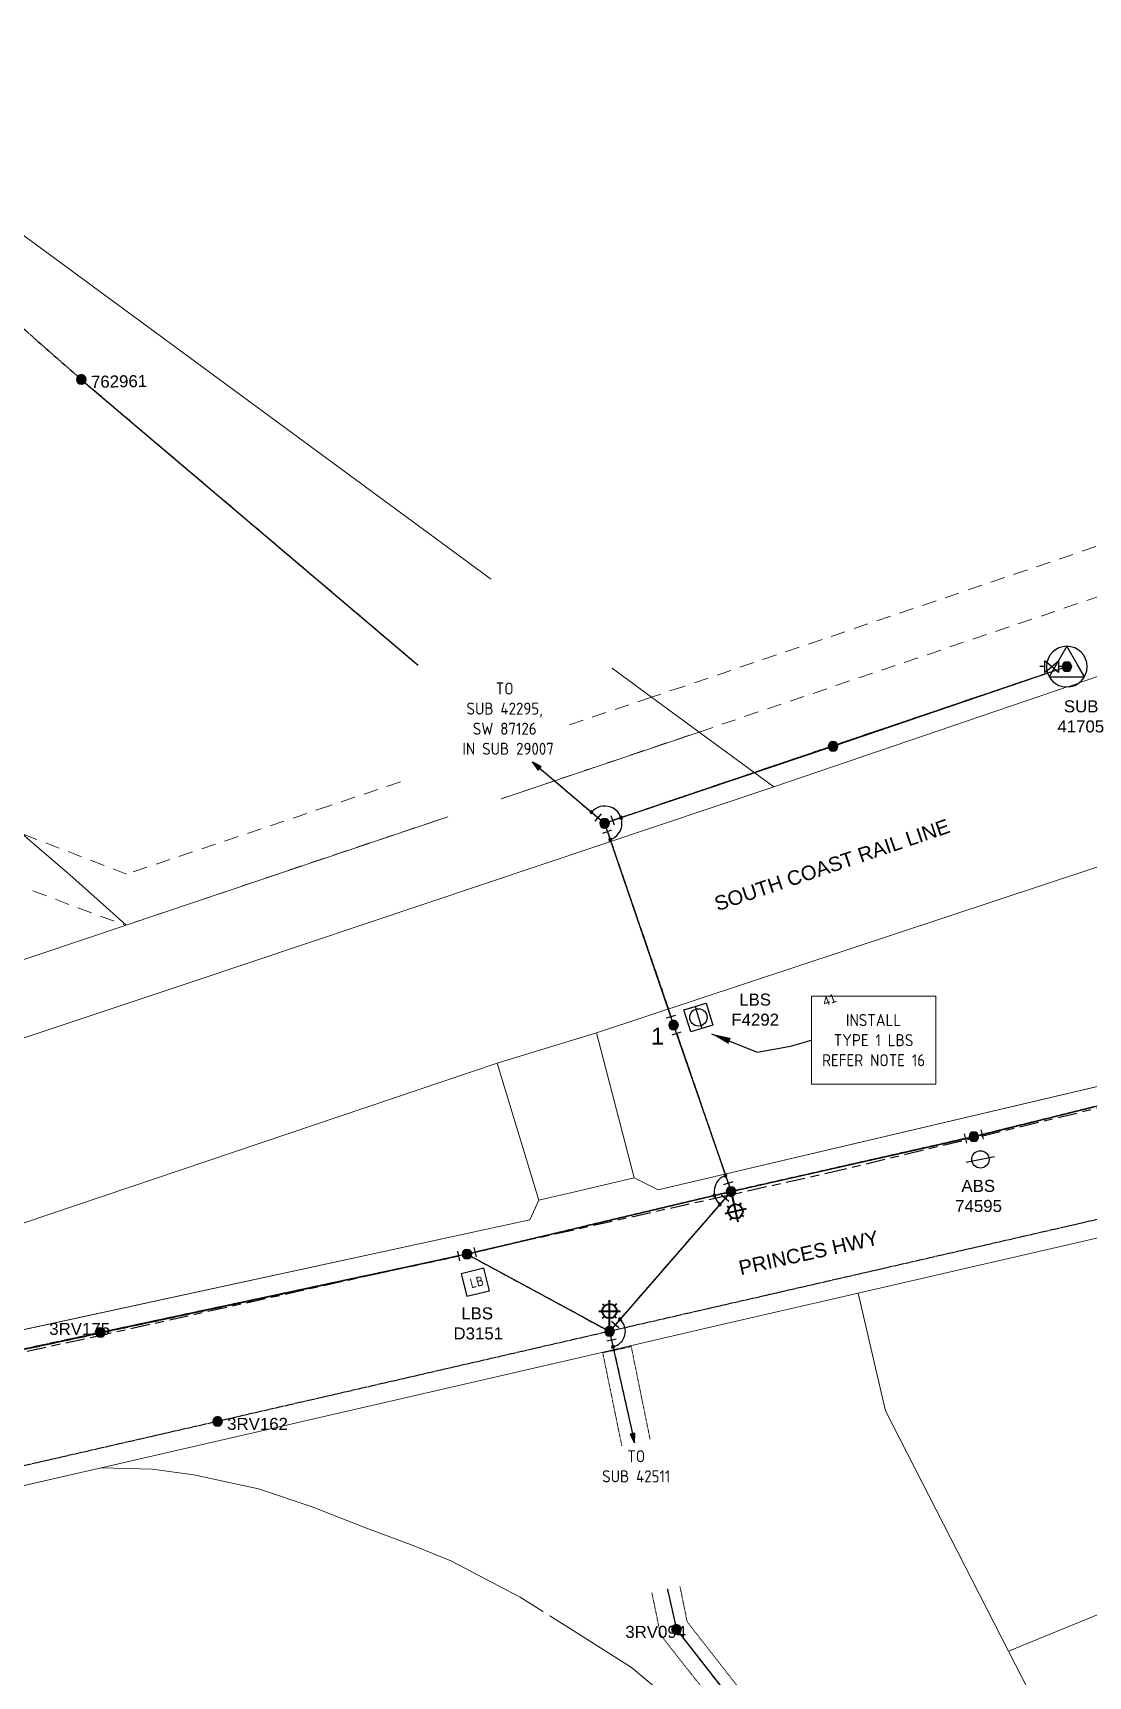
# Model space of a CAD drawing. Header units: metres. Extents: x 298818 to 303434, y 6182670 to 6184902.
# Drawn here: x 299978.4 to 300197.5, y 6183587.1 to 6183928.3 of the extents above; entities that cross this region are included whole.
import ezdxf
from ezdxf.enums import TextEntityAlignment as Align

# ---------------------------------------------------------------- set-up
doc = ezdxf.new("R2010")
doc.units = ezdxf.units.M
for name, pattern in [('Cable Exist OH', [1, 1, 0]), ('Cable Exist UG', [8.2, 4, -1.2, 1.8, -1.2]), ('Cable New OH', [6, 4, -2]), ('Dash', [5, 3, -2]), ('HIDDEN', [0.375, 0.25, -0.125]), ('HIDDEN2', [0.1875, 0.125, -0.0625])]:
    doc.linetypes.add(name, pattern=pattern)
doc.layers.get('0').update_dxf_attribs({"color": 6})
for name, color, linetype, lineweight in [('Cadastre Easements_SP_EXT', 9, 'Continuous', 5), ('Cadastre Land Parcels_SP_EXT', 9, 'Continuous', 5), ('Cadastre Other Property_SP_EXT', 9, 'HIDDEN', 5), ('Cadastre Roads_SP_EXT', 9, 'Continuous', 5)]:
    doc.layers.add(name, color=color, linetype=linetype, lineweight=lineweight)
for name, color, linetype in [('Equip_HV_NEW', 2, 'Continuous'), ('Equip_LV_EXT', 7, 'Continuous'), ('Equip_SP_HV_EXT', 7, 'Continuous'), ('Equip_SP_HV_NEW', 2, 'Continuous'), ('Equip_SP_SL_EXT', 7, 'Continuous'), ('Mains_HV_EXT', 7, 'Continuous'), ('Mains_HV_NEW_Hardwired', 7, 'Continuous'), ('Mains_SL_EXT', 7, 'Continuous'), ('Mains_TR_EXT', 7, 'Continuous'), ('Notes', 7, 'Continuous'), ('Notes_HV_MISC', 7, 'Continuous'), ('Notes_SP_MISC', 7, 'Continuous'), ('OH_Details_SP_MISC', 7, 'Continuous'), ('Sub_SP_TR_HV_LV_EXT', 7, 'Continuous'), ('SupportsOH_SP_TR_HV_LV_SL_EXT', 7, 'Continuous')]:
    doc.layers.add(name, color=color, linetype=linetype)
doc.styles.add('HVSW_LABEL', font='arial.ttf')
doc.styles.add('iecARIAL', font='arial.ttf', dxfattribs={"height": 2})
doc.styles.add('iecISOCP', font='isocp.shx')
doc.styles.add('ieISOCP', font='isocp.shx')
doc.styles.add('POLE_LABEL', font='arial.ttf')
doc.styles.get("Standard").update_dxf_attribs({"font": 'arial.ttf'})
doc.dimstyles.get("Standard").update_dxf_attribs({"dimtxt": 0.18, "dimasz": 0.18, "dimexe": 0.18, "dimexo": 0.0625, "dimgap": 0.09, "dimtad": 0, "dimtih": 1, "dimtoh": 1, "dimdec": 4, "dimzin": 0, "dimdsep": 46, "dimtxsty": 'Standard', "dimcen": 0.09, "dimadec": 0, "dimazin": 0, "dimtfac": 1, "dimtdec": 4, "dimtofl": 0, "dimtmove": 0, "dimatfit": 3, "dimfxl": 1, "dimtolj": 1, "dimtzin": 0, "dimarcsym": 0})

# ---------------------------------------------------------------- blocks, each defined once
blk = doc.blocks.new('SUB_POLE_EXT')
blk.add_wipeout([(0, 4.22), (0.42, 4.2), (0.83, 4.14), (1.21, 4.05), (1.62, 3.9), (1.99, 3.72), (2.35, 3.51), (2.68, 3.26), (2.99, 2.99), (3.28, 2.66), (3.52, 2.34), (3.76, 1.92), (3.9, 1.62), (4.04, 1.23), (4.18, 0.63), (4.22, 0), (4.18, -0.61), (4.06, -1.15), (3.9, -1.62), (3.58, -2.24), (3.22, -2.73), (2.97, -3.01), (2.68, -3.26), (2.36, -3.5), (2, -3.72), (1.64, -3.89), (1.25, -4.03), (0.82, -4.14), (0.42, -4.2), (0, -4.22), (-0.41, -4.2), (-0.8, -4.15), (-1.21, -4.05), (-1.62, -3.9), (-1.99, -3.73), (-2.35, -3.51), (-2.68, -3.26), (-2.96, -3.02), (-3.23, -2.72), (-3.51, -2.35), (-3.71, -2.01), (-3.91, -1.6), (-4.05, -1.21), (-4.16, -0.76), (-4.22, -0.14), (-4.21, 0.39), (-4.14, 0.83), (-4.03, 1.27), (-3.9, 1.63), (-3.71, 2.02), (-3.5, 2.37), (-3.28, 2.67), (-2.99, 2.99), (-2.68, 3.27), (-2.33, 3.52), (-1.98, 3.73), (-1.63, 3.9), (-1.2, 4.05), (-0.78, 4.15), (-0.4, 4.21)])
blk.add_line((2.16, 0.48), (2.16, 0.48, 0))
blk.add_lwpolyline([(-4.22, 0, 1), (4.22, 0, 1)], format="xyb", close=True)
blk.add_lwpolyline([(2.14, 0.52), (0, 4.22), (-3.66, -2.11), (3.66, -2.11)], close=True)
for tag, height, flags, p in [('ASSET_NUM', 3.5, 8, (2, 2)), ('STREET_CODE', 0.2, 9, (1.5, 0)), ('CONSTRUCTED_VOLTAGE', 0.2, 9, (1.5, -0.2)), ('OPERATING_VOLTAGE', 0.2, 9, (1.5, -0.6)), ('OPERATED_BY', 0.2, 9, (1.5, -0.8)), ('ORIENTATION', 0.2, 9, (1.5, -1.2)), ('OWNED_BY', 0.2, 9, (1.5, -1.4)), ('SECONDARY_VOLTAGE', 0.2, 9, (1.5, -1.6)), ('STATE', 0.2, 9, (1.5, -1.8)), ('SUBSTATION_TYPE', 0.2, 9, (1.5, -2)), ('STREETNAME', 0.2, 9, (1.5, -2.8)), ('SUBURB', 0.2, 9, (1.5, -3)), ('Z', 0.2, 1, (1.5, -3.4)), ('NO_PHASES', 0.2, 9, (1.5, -0.4)), ('MAINTAINED_BY', 0.2, 9, (1.5, -1)), ('USAGE', 0.2, 9, (1.5, -2.2)), ('LEGEND', 0.2, 9, (1.5, -2.4)), ('LOCATION', 0.2, 9, (1.5, -2.6)), ('NOTES', 0.2, 9, (1.5, -3.2))]:
    blk.add_attdef(tag, text='', height=height, dxfattribs=dict(flags=flags)).set_placement(p, align=Align.MIDDLE_LEFT)
blk = doc.blocks.new('LV_OH_LINKS_DISTFUSE_EXT')
for p, q in [((0, 0), (0.96, 0)), ((3.84, 0), (4.8, 0))]:
    blk.add_line(p, q)
blk.add_lwpolyline([(3.84, -1.2), (3.84, 1.2), (0.96, -1.2), (0.96, 1.2)], close=True)
at = {"flags": 9}
for tag, p in [('ACTUAL_STATUS', (0, 0)), ('CONSTRUCTED_VOLTAGE', (0, -0.2)), ('OPERATING_VOLTAGE', (0, -0.6)), ('ORIENTATION', (0, -0.8)), ('OWNED_BY', (0, -1)), ('STATE', (0, -1.2)), ('SWITCH_TYPE', (0, -1.4)), ('NO_PHASES', (0, -0.4)), ('USAGE', (0, -1.6)), ('NOTES', (0, -1.8))]:
    blk.add_attdef(tag, text='', height=0.2, dxfattribs=at).set_placement(p, align=Align.MIDDLE_LEFT)
at = {"flags": 1}
blk.add_attdef('Z', (0, 0), '', height=0.2, dxfattribs=at)
blk = doc.blocks.new('SL_LANTERN_EXT')
at = {"lineweight": 40}
for p, q in [((-2.25, 4.22), (2.25, 4.22)), ((-1.46, 5.68), (-1.06, 5.28)), ((0, 1.97), (0, 6.47)), ((1.46, 5.68), (1.06, 5.28)), ((-1.46, 2.76), (-1.06, 3.16)), ((0, 0), (0, 2.72)), ((1.46, 2.76), (1.06, 3.16))]:
    blk.add_line(p, q, dxfattribs=at)
blk.add_circle((0, 4.22), 1.5, dxfattribs=at)
at = {"style": 'iecARIAL', "flags": 8}
blk.add_attdef('ASSET_NUM', (1.5, 1.5), '', height=2.5, dxfattribs=at)
for tag, p, height, flags in [('OPERATING_VOLTAGE', (0.98, -1.65), 0.2, 9), ('ORIENTATION', (0.98, -1.85), 0.2, 9), ('OWNED_BY', (0.98, -2.05), 0.2, 9), ('STATE', (0.98, -2.25), 0.2, 9), ('CONSTRUCTED_VOLTAGE', (0.98, -0.65), 0.2, 9), ('CONTROL_TYPE', (0.98, -0.85), 0.2, 9), ('LANTERN_PURPOSE', (0.98, -1.05), 0.2, 9), ('LANTERN_TYPE', (0.98, -1.25), 0.2, 9), ('NO_PHASES', (0.98, -1.45), 0.2, 9), ('USAGE', (0.98, -2.45), 0.2, 9), ('CEXIST', (0.98, -2.65), 0.2, 9), ('CNEW', (0.98, -2.85), 0.2, 9), ('CNUMBER', (0.98, -3.05), 0.2, 9), ('CREMOVE', (0.98, -3.25), 0.2, 9), ('CREPLACE', (0.98, -3.45), 0.2, 9), ('LNUMBER', (2.18, -3.25), 2.5, 8), ('LKINGHEIGHT', (0.98, -3.65), 0.2, 9), ('LBRACKET', (0.98, -3.85), 0.2, 9), ('LBRACKETVOCAB', (0.98, -4.05), 0.2, 9), ('LCATEGORY', (0.98, -4.25), 0.2, 9), ('LCHARGE1', (0.98, -4.45), 0.2, 9), ('LCHARGE1PERCENT', (0.98, -4.65), 0.2, 9), ('LCHARGE2', (0.98, -4.85), 0.2, 9), ('LCHARGE2PERCENT', (0.98, -5.05), 0.2, 9), ('LCHARGE3', (0.98, -5.25), 0.2, 9), ('LCHARGE3PERCENT', (0.98, -5.45), 0.2, 9), ('LEXIST', (0.98, -5.65), 0.2, 9), ('LLAMP', (0.98, -5.85), 0.2, 9), ('LLAMPVOCAB', (0.98, -6.05), 0.2, 9), ('LMAST', (0.98, -6.25), 0.2, 9), ('LMASTVOCAB', (0.98, -6.45), 0.2, 9), ('LNEW', (0.98, -6.65), 0.2, 9), ('LANTNUMBER', (0.98, -6.85), 0.2, 9), ('STREETNAME', (0.98, -9.25), 0.2, 9), ('SUBURB', (0.98, -9.45), 0.2, 1), ('LOUTREACH', (0.98, -7.25), 0.2, 9), ('LOUTREACHVOCAB', (0.98, -7.45), 0.2, 9), ('LRATECODE', (0.98, -7.65), 0.2, 9), ('LREMOVE', (0.98, -7.85), 0.2, 9), ('LREPLACE', (0.98, -8.05), 0.2, 9), ('LTYPE', (0.98, -8.25), 0.2, 9), ('LTYPEVOCAB', (0.98, -8.45), 0.2, 9), ('LEGEND', (0.98, -8.65), 0.2, 9), ('LOCATION', (0.98, -8.85), 0.2, 9), ('NOTES', (0.98, -9.05), 0.2, 9)]:
    blk.add_attdef(tag, p, '', height=height, dxfattribs=dict(flags=flags))
blk = doc.blocks.new('POLE_EXT')
blk.add_hatch(color=256).paths.add_polyline_path([(-1, 0, 1), (1, 0, 1)])
blk.add_lwpolyline([(-1, 0, 1), (1, 0, 1)], format="xyb", close=True)
for tag, height, flags, p in [('pNumber', 2.5, 8, (-17.84, 2.07)), ('OWNED_BY', 0.2, 9, (1.35, -0.4)), ('SPECIAL_USE', 0.2, 9, (1.35, -0.8)), ('STATE', 0.2, 9, (1.35, -1)), ('cLV', 0.2, 9, (1.35, -1.4)), ('hDepth', 0.2, 9, (1.35, -1.6)), ('hDia', 0.2, 9, (1.35, -1.8)), ('cHV', 0.2, 9, (1.35, -2)), ('cLinedev', 0.2, 9, (1.35, -3.4)), ('PARENT', 0.2, 9, (1.35, -0.6)), ('USAGE', 0.2, 9, (1.35, -1.2)), ('LBRACKET', 0.2, 9, (1.35, -2.2)), ('LExisting', 0.2, 9, (1.35, -2.4)), ('LANTNUMBER', 0.2, 9, (1.35, -2.6)), ('LOther', 0.2, 9, (1.35, -2.8)), ('LRemove', 0.2, 9, (1.35, -3)), ('LEGEND', 0.2, 9, (1.35, -3.2)), ('pExisting', 0.2, 9, (1.35, -3.8)), ('pFooting', 0.2, 9, (1.35, -4.4)), ('pNew', 0.2, 9, (1.35, -4.6)), ('pRelocate', 0.2, 9, (1.35, -5)), ('pRemove', 0.2, 9, (1.35, -5.2)), ('pReplace', 0.2, 9, (1.35, -5.4)), ('pStay', 0.2, 9, (1.35, -5.6)), ('pType', 0.2, 9, (1.35, -5.8)), ('cspan', 0.2, 9, (1.35, -6)), ('STREETNAME', 0.2, 9, (1.35, -6.2)), ('SUBURB', 0.2, 9, (1.35, -6.4)), ('LOCATION', 0.2, 9, (1.35, -3.6)), ('PFNUMBER', 0.2, 9, (1.35, -4)), ('NEWPFNUMBER', 0.2, 9, (1.35, -4.2)), ('NOTES', 0.2, 9, (1.35, -6.6)), ('MAINTAINED_BY', 0.2, 9, (1.36, -6.81)), ('OPERATED_BY', 0.2, 9, (1.36, -7.01))]:
    blk.add_attdef(tag, text='', height=height, dxfattribs=dict(flags=flags)).set_placement(p, align=Align.MIDDLE_LEFT)
at = {"style": 'POLE_LABEL'}
for tag, height, flags, p in [('STRUCTURE_PLANT_NUMBER', 0.2, 9, (1.35, 0.03)), ('ASSET_NUM', 2.5, 8, (2, 2)), ('STREET_CODE', 0.2, 9, (1.35, -0.2))]:
    blk.add_attdef(tag, text='', height=height, dxfattribs=dict(at, flags=flags)).set_placement(p, align=Align.MIDDLE_LEFT)
at = {"flags": 1}
blk.add_attdef('Z', (1.35, -7.33), '', height=0.2, dxfattribs=at)
blk = doc.blocks.new('*U132')
blk.add_line((-2.57, -4.88), (3.43, -4.88))
blk.add_circle((0.43, -4.88), 1.8)
at = {"style": 'HVSW_LABEL'}
for tag, height, flags, p in [('ASSET_NUM', 3.5, 8, (2, 2)), ('STREET_CODE', 0.2, 9, (0, -0.2))]:
    blk.add_attdef(tag, text='', height=height, dxfattribs=dict(at, flags=flags)).set_placement(p, align=Align.MIDDLE_LEFT)
at = {"flags": 1}
blk.add_attdef('Z', (0, 0), '', height=0.2, dxfattribs=at)
at = {"flags": 9}
for tag, p in [('ACTUAL_STATUS', (0, -0.4)), ('CONSTRUCTED_VOLTAGE', (0, -0.6)), ('OPERATING_VOLTAGE', (0, -1)), ('ORIENTATION', (0, -1.2)), ('OWNED_BY', (0, -1.4)), ('STATE', (0, -1.6)), ('SWITCH_TYPE', (0, -1.8)), ('STREETNAME', (0, -2.6)), ('SUBURB', (0, -2.8)), ('NO_PHASES', (0, -0.8)), ('USAGE', (0, -2)), ('LEGEND', (0, -2.2)), ('LOCATION', (0, -2.4)), ('NOTES', (0, -3))]:
    blk.add_attdef(tag, text='', height=0.2, dxfattribs=at).set_placement(p, align=Align.MIDDLE_LEFT)
blk = doc.blocks.new('*U131')
blk.add_lwpolyline([(-2.12, -8.49), (2.68, -8.49), (2.68, -3.69), (-2.12, -3.69)], close=True)
at = {"insert": (-0.82, -5.1), "char_height": 2, "width": 2.9628, "attachment_point": 1}
blk.add_mtext('{\\Fisocp|c0;LB}', dxfattribs=at)
for tag, height, flags, p in [('STREET_CODE', 0.2, 9, (1.5, 0)), ('ASSET_NUM', 2.5, 8, (2, 2)), ('ACTUAL_STATUS', 0.2, 9, (1.5, -0.2)), ('CONSTRUCTED_VOLTAGE', 0.2, 9, (1.5, -0.4)), ('OPERATING_VOLTAGE', 0.2, 9, (1.5, -0.8)), ('ORIENTATION', 0.2, 9, (1.5, -1)), ('OWNED_BY', 0.2, 9, (1.5, -1.2)), ('OPERATED_BY', 0.2, 9, (1.5, -1.4)), ('STATE', 0.2, 9, (1.5, -1.8)), ('SWITCH_TYPE', 0.2, 9, (1.5, -2)), ('STREETNAME', 0.2, 9, (1.5, -2.8)), ('SUBURB', 0.2, 9, (1.5, -3)), ('NO_PHASES', 0.2, 9, (1.5, -0.6)), ('MAINTAINED_BY', 0.2, 9, (1.5, -1.6)), ('USAGE', 0.2, 9, (1.5, -2.2)), ('LEGEND', 0.2, 9, (1.5, -2.4)), ('LOCATION', 0.2, 9, (1.5, -2.6)), ('NOTES', 0.2, 9, (1.5, -3.2)), ('LABEL_ALIGNMENT', 0.2, 9, (1.5, -3.4)), ('Z', 0.2, 1, (1.5, -3.6))]:
    blk.add_attdef(tag, text='', height=height, dxfattribs=dict(flags=flags)).set_placement(p, align=Align.MIDDLE_LEFT)
blk = doc.blocks.new('*U134')
blk.add_line((-2.4, 5.4), (2.4, 5.4))
blk.add_lwpolyline([(-2.4, 5.4), (-2.4, 7.8), (2.4, 7.8), (2.4, 3), (-2.4, 3), (-2.4, 5.4)])
blk.add_circle((0, 5.4), 1.8)
for tag, height, flags, p in [('ASSET_NUM', 3.5, 8, (2, 2)), ('ACTUAL_STATUS', 0.2, 9, (1.5, 0)), ('CONSTRUCTED_VOLTAGE', 0.2, 9, (1.5, -0.2)), ('OPERATING_VOLTAGE', 0.2, 9, (1.5, -0.6)), ('ORIENTATION', 0.2, 9, (1.5, -0.8)), ('OWNED_BY', 0.2, 9, (1.5, -1)), ('OPERATED_BY', 0.2, 9, (1.5, -1.2)), ('STATE', 0.2, 9, (1.5, -1.6)), ('SWITCH_TYPE', 0.2, 9, (1.5, -1.8)), ('STREETNAME', 0.2, 9, (1.5, -2.8)), ('SUBURB', 0.2, 9, (1.5, -3)), ('Z', 0.2, 1, (1.5, -3.4)), ('NO_PHASES', 0.2, 9, (1.5, -0.4)), ('MAINTAINED_BY', 0.2, 9, (1.5, -1.4)), ('USAGE', 0.2, 9, (1.5, -2)), ('LEGEND', 0.2, 9, (1.5, -2.2)), ('LOCATION', 0.2, 9, (1.5, -2.4)), ('NOTES', 0.2, 9, (1.5, -2.6)), ('LABEL_ALIGNMENT', 0.2, 9, (1.5, -3.2))]:
    blk.add_attdef(tag, text='', height=height, dxfattribs=dict(flags=flags)).set_placement(p, align=Align.MIDDLE_LEFT)
blk = doc.blocks.new('HV_End Shackle_NEW')
for tag, flags, p in [('Z', 1, (1.5, -2.2)), ('NOTES', 9, (1.5, -2))]:
    blk.add_attdef(tag, text='', height=0.2, dxfattribs=dict(flags=flags)).set_placement(p, align=Align.MIDDLE_LEFT)
blk.add_wipeout([(-0.25, 0), (-0.25, 1.81), (0.25, 1.82), (0.25, 0)])
blk.add_line((1, 1.81), (-1, 1.81))
at = {"flags": 9}
for tag, p in [('CONNECTOR_TYPE', (1.5, 0)), ('CONSTRUCTED_VOLTAGE', (1.5, -0.2)), ('OPERATING_VOLTAGE', (1.5, -0.6)), ('ORIENTATION', (1.5, -0.8)), ('OWNED_BY', (1.5, -1)), ('OPERATED_BY', (1.5, -1.2)), ('STATE', (1.5, -1.6)), ('NO_PHASES', (1.5, -0.4)), ('MAINTAINED_BY', (1.5, -1.4)), ('USAGE', (1.5, -1.8))]:
    blk.add_attdef(tag, text='', height=0.2, dxfattribs=at).set_placement(p, align=Align.MIDDLE_LEFT)
blk = doc.blocks.new('BOND POINT')
blk.add_hatch(color=256).paths.add_polyline_path([(-1, 0, 1), (1, 0, 1)])
blk.add_lwpolyline([(-1, 0, 1), (1, 0, 1)], format="xyb", close=True)
blk = doc.blocks.new('*U138')
blk.add_hatch(color=256).paths.add_polyline_path([(-0.01, 0.51), (0.01, -0.49), (2, 0.03)])
at = {"flags": 128}
blk.add_lwpolyline([(-0.01, 0.51), (0.01, -0.49), (2, 0.03), (-0.01, 0.51)], dxfattribs=at)
blk.add_wipeout([(1.68, 20), (32.7, 20.5), (33.44, -25.75), (2.42, -26.25)])

msp = doc.modelspace()

# ---------------------------------------------------------------- linework, layer by layer
at = {"layer": 'Cadastre Land Parcels_SP_EXT', "linetype": 'Continuous'}
for points in [[(299707.02, 6183645.37), (299997.54, 6183742.99), (299997.71, 6183743.04), (299991.63, 6183748.53), (299985.48, 6183753.94), (299979.29, 6183759.3), (299976.05, 6183762.05)], [(300117.52, 6183576.46), (300102.65, 6183588.91), (300090.57, 6183596.6), (300079.55, 6183603.56), (300065.14, 6183611.05), (300057.31, 6183614.26), (300047.65, 6183617.88), (300036.37, 6183622.27), (300025.21, 6183626.06), (300011.76, 6183628.91), (300003.14, 6183630.14), (299992.55, 6183630.36), (299943.52, 6183619.15)]]:
    msp.add_lwpolyline(points, dxfattribs=at)
for points in [[(300233.74, 6183658.07), (300204.3, 6183679.23), (300149.73, 6183666.64), (300155.38, 6183642.23), (300180.93, 6183592.33), (300203.1, 6183601.38), (300229.65, 6183638.57), (300223.23, 6183643.21), (300233.74, 6183658.07)], [(300278.77, 6183625.71), (300233.74, 6183658.07), (300223.23, 6183643.21), (300229.65, 6183638.57), (300203.1, 6183601.38), (300180.93, 6183592.33), (300204.26, 6183546.78), (300215.55, 6183537.72), (300278.77, 6183625.71)]]:
    msp.add_lwpolyline(points, close=True, dxfattribs=at)
at = {"layer": 'Cadastre Roads_SP_EXT', "linetype": 'Continuous'}
for p, q in [((300149.73, 6183666.64), (300204.3, 6183679.23)), ((300131.67, 6183662.47), (300149.73, 6183666.64)), ((300118.17, 6183659.35), (300131.67, 6183662.47)), ((300131.67, 6183662.47), (300131.67, 6183662.47)), ((299992.55, 6183630.36), (300091.1, 6183653.11)), ((299943.52, 6183619.15), (299992.55, 6183630.36))]:
    msp.add_line(p, q, dxfattribs=at)
msp.add_lwpolyline([(300103.23, 6183690.57), (300095.37, 6183720.66), (300074.78, 6183714.37), (300083.43, 6183685.95), (300091.78, 6183687.9), (300103.23, 6183690.57)], close=True, dxfattribs=at)
at = {"layer": 'Mains_HV_EXT', "linetype": 'Cable Exist OH'}
for points in [[(299816.69, 6183918.32), (299862.66, 6183909.58), (299900.38, 6183901.02), (299960.36, 6183881), (299988.41, 6183856.32), (300097.07, 6183764.19)], [(300193.05, 6183796.71), (300097.07, 6183764.19)], [(300097.07, 6183764.19), (300123.32, 6183687.74)], [(300173.71, 6183699.11), (300218.81, 6183710.33)], [(300123.32, 6183687.74), (300098.1, 6183658.72), (300111.99, 6183596.83), (300171.99, 6183520), (300205.41, 6183424.3), (300221.08, 6183298.09), (300234.06, 6183197.15), (300239, 6183160.12)], [(299716.04, 6183593.87), (299826.73, 6183621.56), (299932.57, 6183645.52), (300068.49, 6183674.74)]]:
    msp.add_lwpolyline(points, dxfattribs=at)

# ---------------------------------------------------------------- block references
at = {"layer": 'SupportsOH_SP_TR_HV_LV_SL_EXT'}
ref = msp.add_blockref('POLE_EXT', (299988.41, 6183856.32), dxfattribs=at)
ref.add_attrib('ASSET_NUM', '762961', dxfattribs={"layer": '0', "height": 2.5, "rotation": 1, "style": 'POLE_LABEL'}).set_placement((299990.41, 6183857.07), align=Align.TOP_LEFT)
msp.add_blockref('POLE_EXT', (300144.52, 6183780.17), dxfattribs=at)
ref = msp.add_blockref('POLE_EXT', (299992.39, 6183658.48), dxfattribs=at)
ref.add_attrib('ASSET_NUM', '3RV175', dxfattribs={"layer": '0', "height": 2.5, "style": 'POLE_LABEL'}).set_placement((299994.39, 6183659.23), align=Align.MIDDLE_RIGHT)
ref = msp.add_blockref('POLE_EXT', (300016.71, 6183640.01), dxfattribs=at)
ref.add_attrib('ASSET_NUM', '3RV162', dxfattribs={"layer": '0', "height": 2.5, "style": 'POLE_LABEL'}).set_placement((300018.71, 6183640.76), align=Align.TOP_LEFT)
ref = msp.add_blockref('POLE_EXT', (300111.99, 6183596.83), dxfattribs=at)
ref.add_attrib('ASSET_NUM', '3RV094', dxfattribs={"layer": '0', "height": 2.5, "style": 'POLE_LABEL'}).set_placement((300113.99, 6183597.58), align=Align.TOP_RIGHT)

# ---------------------------------------------------------------- texts
at = {"layer": 'Cadastre Land Parcels_SP_EXT'}
msp.add_text('41', height=1.8, rotation=20.8766, dxfattribs=at).set_placement((300142.77, 6183726.21))
at = {"layer": 'Notes'}
for s, rotation, p in [('SOUTH COAST RAIL LINE', 18.7072, (300120.51, 6183745.92)), ('PRINCES HWY', 12.5121, (300125.32, 6183670.36))]:
    msp.add_text(s, height=3, rotation=rotation, dxfattribs=at).set_placement(p)

# ---------------------------------------------------------------- next in the draw order: block references
at = {"layer": 'Equip_HV_NEW', "linetype": 'Continuous'}
for p, rotation in [((300097.07, 6183764.19), 49.70704120767739), ((300111.39, 6183722.29), 17.94219407658646), ((300123.32, 6183687.74), 18.94781105914407), ((300098.1, 6183658.72), 319.1156498048693)]:
    msp.add_blockref('HV_End Shackle_NEW', p, dxfattribs=dict(at, rotation=rotation))
at = {"layer": 'Sub_SP_TR_HV_LV_EXT'}
msp.add_blockref('SUB_POLE_EXT', (300193.05, 6183796.71), dxfattribs=at)

# ---------------------------------------------------------------- next in the draw order: linework, layer by layer
at = {"layer": 'Cadastre Land Parcels_SP_EXT', "linetype": 'Continuous'}
msp.add_lwpolyline([(299970.77, 6183890.34), (300106.83, 6183790.37), (300116.68, 6183783.13), (300132.21, 6183771.73), (300240.28, 6183808.56), (300235.34, 6183823.37), (300271.39, 6183835.62), (300275.36, 6183843.63), (300304.36, 6183853.58), (300304.37, 6183853.58), (300311.52, 6183832.84), (300345.09, 6183844.22), (300468.81, 6183886.18), (300515.61, 6183902.07), (300522.16, 6183904.29), (300795.18, 6183996.66)], dxfattribs=at)

# ---------------------------------------------------------------- next in the draw order: block references
at = {"layer": 'Equip_HV_NEW', "linetype": 'Continuous'}
for p, rotation in [((300097.07, 6183764.19), 288.7216271003638), ((300111.45, 6183722.31), 198.947811054969), ((300123.32, 6183687.74), 138.6737306009333), ((300098.1, 6183658.72), 192.783540414381)]:
    msp.add_blockref('HV_End Shackle_NEW', p, dxfattribs=dict(at, rotation=rotation))
at = {"layer": 'Equip_LV_EXT', "rotation": 180.0000000000001}
msp.add_blockref('LV_OH_LINKS_DISTFUSE_EXT', (300192.25, 6183796.71), dxfattribs=at)
at = {"layer": 'Mains_HV_NEW_Hardwired', "linetype": 'Continuous', "xscale": 0.3, "yscale": 0.3, "zscale": 0.3}
for p in [(300122.18, 6183691.06), (300100.26, 6183661.2)]:
    msp.add_blockref('BOND POINT', p, dxfattribs=at)
at = {"layer": 'SupportsOH_SP_TR_HV_LV_SL_EXT'}
msp.add_blockref('POLE_EXT', (300193.05, 6183796.71), dxfattribs=at)

# ---------------------------------------------------------------- next in the draw order: linework, layer by layer
at = {"layer": 'Cadastre Land Parcels_SP_EXT', "linetype": 'Continuous'}
msp.add_lwpolyline([(300204.26, 6183546.78), (300180.93, 6183592.33), (300180.93, 6183592.33), (300155.38, 6183642.23), (300149.73, 6183666.64), (300131.67, 6183662.47), (300118.17, 6183659.35), (300091.1, 6183653.11), (299992.55, 6183630.36), (300003.14, 6183630.14), (300011.76, 6183628.91), (300025.21, 6183626.06), (300036.37, 6183622.27), (300047.65, 6183617.88), (300057.31, 6183614.26), (300065.14, 6183611.05), (300079.55, 6183603.56), (300090.57, 6183596.6), (300102.65, 6183588.91), (300117.52, 6183576.46)], dxfattribs=at)
at = {"layer": 'Cadastre Other Property_SP_EXT', "linetype": 'HIDDEN2'}
msp.add_lwpolyline([(300108.68, 6183595.73), (300150.71, 6183542.26), (300153.93, 6183538.37), (300156.74, 6183534.61), (300159.98, 6183530.27), (300161.71, 6183527.86), (300164.22, 6183524.35), (300165.61, 6183522.41), (300167.86, 6183519.26), (300170.17, 6183514.9), (300172.39, 6183510.71), (300173.76, 6183508.11), (300174.9, 6183505.94), (300176.07, 6183503.51), (300177.28, 6183501), (300178.26, 6183498.98), (300179.34, 6183496.74), (300181.52, 6183497.93), (300148.25, 6183554.8), (300114.22, 6183598.39), (300102.6, 6183655.57), (300096.69, 6183654.28), (300108.68, 6183595.73)], close=True, dxfattribs=at)
at = {"layer": 'Mains_HV_EXT', "linetype": 'Cable Exist OH'}
for points in [[(300123.32, 6183687.74), (300173.71, 6183699.11)], [(300068.49, 6183674.74), (300123.32, 6183687.74)]]:
    msp.add_lwpolyline(points, dxfattribs=at)
at = {"layer": 'Mains_HV_NEW_Hardwired', "color": 7, "linetype": 'Continuous'}
for centre, radius, start, end in [((300123.32, 6183687.74), 3.51, 108.9488, 228.6732), ((300098.1, 6183658.72), 3.28, 282.6483, 49.0169)]:
    msp.add_arc(centre, radius, start, end, dxfattribs=at)
at = {"layer": 'OH_Details_SP_MISC', "color": 7, "linetype": 'Continuous', "flags": 128}
msp.add_lwpolyline([(300098.1, 6183658.72), (300111.99, 6183596.83), (300171.99, 6183520)], dxfattribs=at)

# ---------------------------------------------------------------- next in the draw order: block references
at = {"layer": 'Equip_HV_NEW', "linetype": 'Continuous', "rotation": 198.9479705355087}
msp.add_blockref('HV_End Shackle_NEW', (300097.07, 6183764.19), dxfattribs=at)
at = {"layer": 'Equip_SP_HV_NEW', "linetype": 'Continuous', "rotation": 287.1329672186093}
msp.add_blockref('*U134', (300111.39, 6183722.29), dxfattribs=at)
at = {"layer": 'Equip_SP_SL_EXT', "rotation": 192.9108192358134}
msp.add_blockref('SL_LANTERN_EXT', (300123.32, 6183687.74), dxfattribs=at)
at = {"layer": 'Equip_SP_SL_EXT'}
msp.add_blockref('SL_LANTERN_EXT', (300098.1, 6183658.72), dxfattribs=at)
at = {"layer": 'Mains_HV_NEW_Hardwired', "linetype": 'Continuous', "xscale": 0.3, "yscale": 0.3, "zscale": 0.3}
for p in [(300119.9, 6183686.93), (300121, 6183685.1), (300098.82, 6183655.51)]:
    msp.add_blockref('BOND POINT', p, dxfattribs=at)
at = {"layer": 'SupportsOH_SP_TR_HV_LV_SL_EXT'}
ref = msp.add_blockref('POLE_EXT', (300111.39, 6183722.29), dxfattribs=at)
ref.add_attrib('PNUMBER', '1', (300106.7, 6183718.25), dxfattribs={"height": 3.5})
for p in [(300123.32, 6183687.74), (300098.1, 6183658.72)]:
    msp.add_blockref('POLE_EXT', p, dxfattribs=at)

# ---------------------------------------------------------------- next in the draw order: linework, layer by layer
at = {"layer": 'Cadastre Easements_SP_EXT', "linetype": 'Dash'}
for points in [[(300789.84, 6184009.15), (300468.95, 6183901.09), (300373.42, 6183868.92), (300339.26, 6183875.71), (300268.31, 6183851.84), (300264.26, 6183843.74), (300232.2, 6183832.86), (300113.49, 6183792.61), (300106.83, 6183790.37), (300039.96, 6183767.84), (299997.82, 6183753.62), (299976.05, 6183762.05)], [(299870.65, 6183790.44), (299997.54, 6183742.99), (299997.71, 6183743.04), (300012.35, 6183747.98), (300116.68, 6183783.13), (300235.34, 6183823.37), (300271.39, 6183835.62), (300275.36, 6183843.63), (300304.36, 6183853.58), (300304.37, 6183853.58), (300339.85, 6183865.4), (300374, 6183858.6), (300502.36, 6183901.81), (300793.82, 6183999.94)]]:
    msp.add_lwpolyline(points, dxfattribs=at)
at = {"layer": 'Cadastre Roads_SP_EXT', "linetype": 'Continuous'}
msp.add_lwpolyline([(299976.05, 6183762.05), (299979.29, 6183759.3), (299985.48, 6183753.94), (299991.63, 6183748.53), (299997.71, 6183743.04), (300012.35, 6183747.98), (300116.68, 6183783.13), (300106.83, 6183790.37), (299970.77, 6183890.34)], dxfattribs=at)
at = {"layer": 'Mains_HV_NEW_Hardwired', "color": 7, "linetype": 'Continuous'}
msp.add_arc((300097.1, 6183764.19), 3.58, 288.5416, 140.0671, dxfattribs=at)
at = {"layer": 'OH_Details_SP_MISC', "color": 7, "linetype": 'Continuous', "flags": 128}
msp.add_lwpolyline([(300097.07, 6183764.19), (300144.52, 6183780.17), (300193.05, 6183796.71)], dxfattribs=at)

# ---------------------------------------------------------------- next in the draw order: block references
at = {"layer": 'Equip_HV_NEW', "linetype": 'Continuous'}
for p, rotation in [((300173.74, 6183699.13), 283.829412823166), ((300068.49, 6183674.74), 283.3346331580989)]:
    msp.add_blockref('HV_End Shackle_NEW', p, dxfattribs=dict(at, rotation=rotation))
at = {"layer": 'Mains_HV_NEW_Hardwired', "linetype": 'Continuous', "xscale": 0.3, "yscale": 0.3, "zscale": 0.3}
for p in [(300094.35, 6183766.49), (300100.49, 6183765.34), (300098.24, 6183760.8)]:
    msp.add_blockref('BOND POINT', p, dxfattribs=at)
at = {"layer": 'SupportsOH_SP_TR_HV_LV_SL_EXT'}
msp.add_blockref('POLE_EXT', (300097.07, 6183764.19), dxfattribs=at)

# ---------------------------------------------------------------- next in the draw order: block references
at = {"layer": 'Equip_HV_NEW', "linetype": 'Continuous'}
for p, rotation in [((300173.74, 6183699.13), 102.9029222052112), ((300068.49, 6183674.74), 102.1322222388444)]:
    msp.add_blockref('HV_End Shackle_NEW', p, dxfattribs=dict(at, rotation=rotation))

# ---------------------------------------------------------------- next in the draw order: linework, layer by layer
at = {"layer": 'Cadastre Land Parcels_SP_EXT', "linetype": 'Continuous'}
for points in [[(300795.18, 6183996.66), (300522.15, 6183904.29), (300515.61, 6183902.07), (300468.81, 6183886.18), (300345.09, 6183844.22), (300311.52, 6183832.84), (300240.28, 6183808.56), (300132.21, 6183771.73), (300010.8, 6183731.05), (299642.07, 6183608.23), (299634.99, 6183626.56), (299565.18, 6183601.64), (299503.04, 6183575.2)], [(299403.77, 6183506.98), (299546.59, 6183531.66), (299600.29, 6183540.53), (299620.79, 6183548.2), (299688.57, 6183583.03), (299770.71, 6183612.41), (299888.91, 6183651.69), (300074.78, 6183714.37), (300095.37, 6183720.66), (300292.31, 6183785.87), (300340.38, 6183802.01), (300467.58, 6183844.74), (300488.63, 6183851.81), (300646.99, 6183904.99)]]:
    msp.add_lwpolyline(points, dxfattribs=at)
for points in [[(300284.79, 6183732.42), (300292.31, 6183785.87), (300095.37, 6183720.66), (300103.23, 6183690.57), (300108.22, 6183688.09), (300214.37, 6183713.07), (300284.79, 6183732.42)], [(300132.21, 6183771.73), (300116.68, 6183783.13), (300012.35, 6183747.98), (299997.71, 6183743.04), (299997.54, 6183742.99), (299707.02, 6183645.37), (299652.4, 6183649.19), (299570.23, 6183617.22), (299557.55, 6183613.16), (299499.07, 6183590.85), (299413.36, 6183551.36), (299300.14, 6183491.67), (299363.08, 6183500.19), (299360.74, 6183505.26), (299428.96, 6183540.93), (299503.04, 6183575.2), (299565.18, 6183601.64), (299634.99, 6183626.56), (299642.07, 6183608.23), (300010.8, 6183731.05), (300132.21, 6183771.73)], [(300083.43, 6183685.95), (300074.78, 6183714.37), (299888.91, 6183651.69), (299891.16, 6183640.64), (300081.56, 6183681.88), (300083.43, 6183685.95)]]:
    msp.add_lwpolyline(points, close=True, dxfattribs=at)
at = {"layer": 'Cadastre Roads_SP_EXT', "linetype": 'Continuous'}
for p, q in [((300214.37, 6183713.07), (300108.22, 6183688.09)), ((300081.56, 6183681.88), (299891.16, 6183640.64))]:
    msp.add_line(p, q, dxfattribs=at)
at = {"layer": 'Mains_SL_EXT', "linetype": 'Cable Exist OH'}
for points in [[(300218.81, 6183710.33), (300173.74, 6183699.15), (300123.32, 6183687.74)], [(300123.32, 6183687.74), (300068.49, 6183674.74)], [(300068.49, 6183674.74), (299992.39, 6183658.48), (299932.57, 6183645.52)], [(300068.49, 6183674.74), (300098.1, 6183658.72)]]:
    msp.add_lwpolyline(points, dxfattribs=at)
at = {"layer": 'Mains_TR_EXT', "linetype": 'Cable Exist OH'}
msp.add_lwpolyline([(301409.86, 6184014.77), (301349.01, 6184023.59), (301230.83, 6184040.69), (301136.5, 6184054.18), (301061.72, 6184032.26), (301017.43, 6184013.13), (300975.49, 6183993.56), (300934.9, 6183975.15), (300853.01, 6183939.12), (300768.54, 6183905.22), (300694.14, 6183875.8), (300606.71, 6183841.22), (300517.34, 6183801.01), (300419.06, 6183747.19), (300314.02, 6183705.68), (300208.55, 6183684.03), (300098.1, 6183658.72), (300016.71, 6183640.01), (299923.71, 6183618.73)], dxfattribs=at)
at = {"layer": 'Mains_TR_EXT', "linetype": 'Cable Exist UG'}
msp.add_lwpolyline([(299927.25, 6183643.84), (299937.08, 6183646.08), (299990.71, 6183657.52), (300143.42, 6183691.6), (300143.42, 6183691.6), (300207.73, 6183707.07), (300214.48, 6183708.3), (300214.48, 6183708.3), (300286.2, 6183728.18), (300286.2, 6183728.18, 0.042524), (300423.96, 6183781), (300423.96, 6183781), (300501.25, 6183816.6), (300501.25, 6183816.6), (300546.37, 6183838.07), (300583.52, 6183855.76), (300626.85, 6183874.22)], format="xyb", dxfattribs=at)
at = {"layer": 'OH_Details_SP_MISC', "color": 7, "linetype": 'Continuous', "flags": 128}
msp.add_lwpolyline([(299988.41, 6183856.32), (300097.07, 6183764.19), (300111.39, 6183722.29), (300123.32, 6183687.74), (300098.1, 6183658.72), (300068.49, 6183674.74), (299992.39, 6183658.48)], dxfattribs=at)

# ---------------------------------------------------------------- next in the draw order: block references
at = {"layer": 'Equip_SP_HV_EXT'}
for name, p, rotation in [('*U132', (300173.71, 6183699.11), 11.58566134595405), ('*U131', (300068.49, 6183674.74), 14.00742222222222)]:
    msp.add_blockref(name, p, dxfattribs=dict(at, rotation=rotation))
at = {"layer": 'SupportsOH_SP_TR_HV_LV_SL_EXT'}
for p in [(300173.74, 6183699.13), (300068.49, 6183674.74)]:
    msp.add_blockref('POLE_EXT', p, dxfattribs=at)

# ---------------------------------------------------------------- next in the draw order: block references
at = {"layer": 'Notes_HV_MISC'}
for p, rotation in [((300083.58, 6183775.63), 138.8551172571689), ((300102.86, 6183637.49), 281.9551241602837)]:
    msp.add_blockref('*U138', p, dxfattribs=dict(at, rotation=rotation))

# ---------------------------------------------------------------- next in the draw order: texts
at = {"layer": 'Equip_SP_HV_NEW', "linetype": 'Cable New OH', "char_height": 2.5, "attachment_point": 1, "bg_fill": 3, "box_fill_scale": 1.2, "bg_fill_color": 256, "bg_fill_transparency": 0}
for s, insert in [('\\pi2.2671;SUB\\P\\pi0.92248;41705', (300190.16, 6183789.72)), ('\\pi2.6048;LBS\\P\\pi0.99581;D3151', (300064.7, 6183663.7))]:
    msp.add_mtext_dynamic_manual_height_columns(s, width=11.3726, gutter_width=4, heights=[0], dxfattribs=dict(at, insert=insert))
at = {"layer": 'Notes_SP_MISC', "insert": (300152.92, 6183719.17), "char_height": 2.5, "width": 25.8266, "attachment_point": 5, "style": 'ieISOCP', "bg_fill": 3, "box_fill_scale": 1.5, "bg_fill_color": 256, "bg_fill_transparency": 0}
msp.add_mtext('INSTALL \\PTYPE 1 LBS\\PREFER NOTE 16', dxfattribs=at)

# ---------------------------------------------------------------- next in the draw order: linework, layer by layer
at = {"layer": 'Notes_SP_MISC', "color": 7, "linetype": 'Continuous', "lineweight": 0}
msp.add_lwpolyline([(300140, 6183728.31), (300165.83, 6183728.31), (300165.84, 6183710.04), (300140, 6183710.04)], close=True, dxfattribs=at)
at = {"layer": 'OH_Details_SP_MISC', "color": 7, "linetype": 'Continuous', "flags": 128}
msp.add_lwpolyline([(300068.49, 6183674.74), (300123.32, 6183687.74), (300173.74, 6183699.13), (300218.84, 6183710.36), (300261.04, 6183721.75)], dxfattribs=at)

# ---------------------------------------------------------------- next in the draw order: texts
at = {"layer": 'Notes_HV_MISC', "char_height": 2.5, "width": 24.832, "attachment_point": 2, "style": 'iecISOCP'}
for s, insert in [('TO  \\PSUB 42295,\\PSW 87126\\P IN SUB 29007', (300076.33, 6183793.41)), ('TO  \\PSUB 42511', (300103.64, 6183634.04))]:
    msp.add_mtext(s, dxfattribs=dict(at, insert=insert))

# ---------------------------------------------------------------- next in the draw order: leaders
at = {"layer": 'Notes_SP_MISC', "color": 9, "linetype": 'Continuous'}
msp.add_leader([(300119.3, 6183720.48), (300128.74, 6183716.7), (300135.69, 6183717.92), (300140, 6183719.17)], dimstyle='Standard', override={"dimasz": 4, "dimfxl": 1.25}, dxfattribs=at)

# ---------------------------------------------------------------- next in the draw order: texts
at = {"layer": 'Equip_SP_HV_NEW', "linetype": 'Cable New OH', "char_height": 2.5, "attachment_point": 1, "bg_fill": 3, "box_fill_scale": 1.2, "bg_fill_color": 256, "bg_fill_transparency": 0}
for s, insert in [('\\pi2.6048;LBS\\P\\pi0.97023;F4292', (300122.42, 6183728.84)), ('\\pi2.2833;ABS\\P\\pi0.98302;74595', (300168.88, 6183690.17))]:
    msp.add_mtext_dynamic_manual_height_columns(s, width=11.3726, gutter_width=4, heights=[0], dxfattribs=dict(at, insert=insert))

doc.saveas('drawing.dxf')
